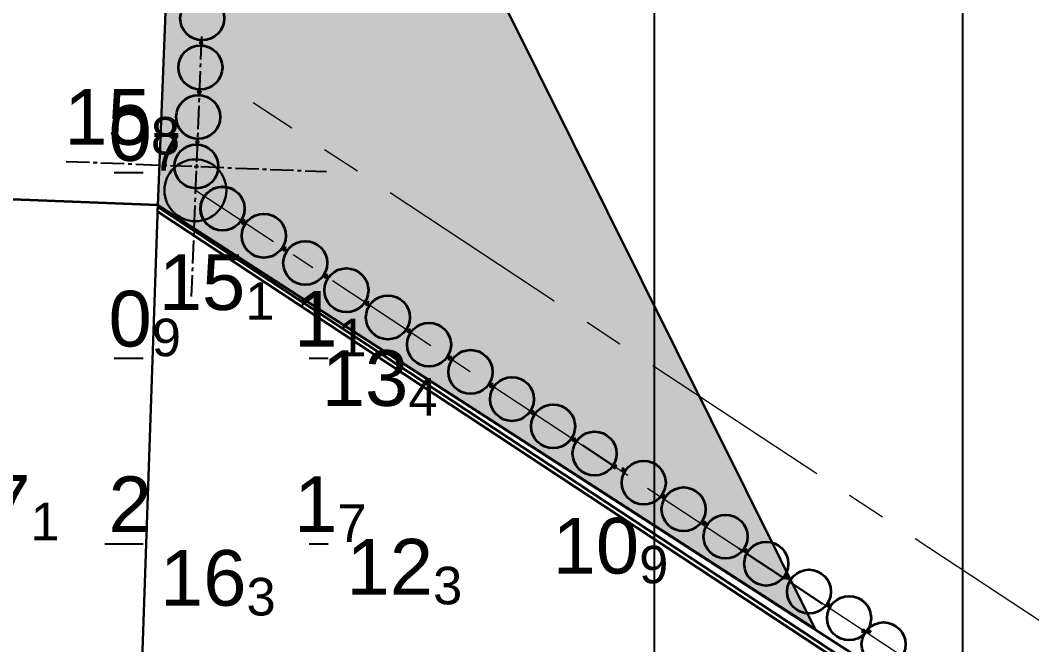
# Model space of a CAD drawing. Header units: millimetres. Extents: x 0 to 581027, y 0 to 6627194.
# Drawn here: x 580555.75 to 580588.44, y 6625699.46 to 6625719.65 of the extents above; entities that cross this region are included whole.
import ezdxf
from ezdxf.enums import TextEntityAlignment as Align

# ---------------------------------------------------------------- set-up
doc = ezdxf.new("R2010")
doc.units = ezdxf.units.MM
for name, pattern in [('CENTER2', [1.125, 0.75, -0.125, 0.125, -0.125]), ('CENTERX2', [20.32, 12.7, -2.54, 2.54, -2.54]), ('CONTINOUS', [0])]:
    doc.linetypes.add(name, pattern=pattern)
for name, color, linetype in [('1910_New Layer', 81, 'Continuous'), ('tiff', 7, 'Continuous'), ('tiff17.2', 7, 'Continuous'), ('ось лидерной траншеи', 7, 'Continuous'), ('Этап 4.2 верхняя бровка', 7, 'Continuous'), ('Этап 4.2 нижняя бровка', 7, 'Continuous'), ('Этап 4.2 рабочая прорезь', 7, 'Continuous'), ('Этап 5.2 верхняя бровка', 7, 'Continuous'), ('Этап 5.2 нижняя бровка', 7, 'Continuous')]:
    doc.layers.add(name, color=color, linetype=linetype)
doc.layers.add('Soundings_1000', color=7, linetype='Continuous', true_color=0x000000)
doc.layers.add('soundings_diff', color=7, linetype='Continuous', true_color=0x000000)
for name, color, linetype, lineweight in [('ГР_Верх_строение', 250, 'CONTINOUS', 30), ('ГР_Причал 4_фасон_проф_2415', 80, 'Continuous', 25), ('ГР_Причал 4_ШТС17д', 32, 'Continuous', 35), ('ГР_Причал 4_ШТС7_1а', 20, 'Continuous', 35), ('ГР_Причал 5 уч 1_ШТС14', 240, 'Continuous', 35), ('ГР_Причал 5 уч 1_ШТС15', 211, 'Continuous', 35), ('ГР_Причал 5 уч 1_ШТС16д', 101, 'Continuous', 35), ('ГР_Причал 5_оси', 253, 'CENTERX2', 25), ('ГР_Разбивочная ось', 2, 'CENTERX2', 13), ('ГР_Фасонный профиль 2415', 3, 'Continuous', 35), ('ГР_Фасонный профиль 2416', 60, 'Continuous', 35), ('ГР_ШТС1_1а', 4, 'Continuous', 35), ('ГР_ШТС2_1а', 21, 'Continuous', 35), ('ГР_ШТС3д_1а', 111, 'Continuous', 35)]:
    doc.layers.add(name, color=color, linetype=linetype, lineweight=lineweight)
doc.styles.get("Standard").update_dxf_attribs({"font": 'arial.ttf'})
picture_1 = doc.add_image_def('image2.tif', size_in_pixel=(3838, 2796))
picture_2 = doc.add_image_def('image3.tif', size_in_pixel=(3838, 2796))
picture_3 = doc.add_image_def('image4.tif', size_in_pixel=(2844, 2049))

# ---------------------------------------------------------------- blocks, each defined once
blk = doc.blocks.new('*U7')
at = {"layer": '1910_New Layer', "color": 0, "linetype": 'CENTER2', "transparency": 16777216}
for p, q in [((0, 0.142), (0, 4.21)), ((-4.21, 0), (-0.14, 0)), ((0.14, 0), (4.21, 0)), ((0, -4.21), (0, -0.142))]:
    blk.add_line(p, q, dxfattribs=at)
at = {"layer": '1910_New Layer', "color": 0, "linetype": 'Continuous', "transparency": 16777216}
for p, q in [((-0.07, 0), (0.07, 0)), ((0, -0.071), (0, 0.071))]:
    blk.add_line(p, q, dxfattribs=at)

msp = doc.modelspace()

# ---------------------------------------------------------------- hatches: boundary and pattern name
at = {"layer": 'ГР_Верх_строение', "true_color": 0xffffff}
h = msp.add_hatch(color=7, dxfattribs=at)
h.dxf.hatch_style = 1
h.paths.add_polyline_path([(580581.434, 6625699.96), (580560.2, 6625713.67), (580561.263, 6625740.537)])

# ---------------------------------------------------------------- linework, layer by layer
at = {"layer": '1910_New Layer'}
msp.add_circle((580561.41, 6625714.14), 0.000866, dxfattribs=at)
at = {"layer": 'Defpoints', "ltscale": 0.5, "extrusion": (1.87035e-05, 3.72943e-05, 1), "elevation": 2.572}
msp.add_lwpolyline([(580562.91, 6625713.06), (580562.91, 6625713.06), (580562.91, 6625713.06), (580562.91, 6625713.06), (580563, 6625713.18)], dxfattribs=at)
at = {"layer": 'Defpoints', "ltscale": 0.5, "elevation": 0}
for points in [[(580563, 6625713.19), (580563, 6625713.19), (580563, 6625713.19), (580563, 6625713.19), (580562.91, 6625713.06)], [(580564.33, 6625712.31), (580564.33, 6625712.31), (580564.33, 6625712.31), (580564.33, 6625712.31), (580564.25, 6625712.18)], [(580564.33, 6625712.31), (580564.33, 6625712.31), (580564.33, 6625712.31), (580564.33, 6625712.31), (580564.25, 6625712.18)], [(580565.67, 6625711.43), (580565.67, 6625711.43), (580565.67, 6625711.43), (580565.67, 6625711.43), (580565.58, 6625711.3)], [(580565.67, 6625711.42), (580565.67, 6625711.42), (580565.67, 6625711.42), (580565.67, 6625711.42), (580565.58, 6625711.3)], [(580567, 6625710.55), (580567, 6625710.55), (580567, 6625710.55), (580567, 6625710.55), (580566.92, 6625710.42)], [(580567, 6625710.55), (580567, 6625710.55), (580567, 6625710.55), (580567, 6625710.55), (580566.92, 6625710.42)], [(580568.34, 6625709.66), (580568.34, 6625709.66), (580568.34, 6625709.66), (580568.34, 6625709.66), (580568.26, 6625709.54)], [(580568.34, 6625709.66), (580568.34, 6625709.66), (580568.34, 6625709.66), (580568.34, 6625709.66), (580568.26, 6625709.54)], [(580569.67, 6625708.78), (580569.67, 6625708.78), (580569.67, 6625708.78), (580569.67, 6625708.78), (580569.59, 6625708.66)], [(580571.01, 6625707.9), (580571.01, 6625707.9), (580571.01, 6625707.9), (580571.01, 6625707.9), (580570.93, 6625707.78)], [(580572.34, 6625707.02), (580572.34, 6625707.02), (580572.34, 6625707.02), (580572.34, 6625707.02), (580572.26, 6625706.9)], [(580572.34, 6625707.02), (580572.34, 6625707.02), (580572.34, 6625707.02), (580572.34, 6625707.02), (580572.26, 6625706.9)], [(580573.68, 6625706.14), (580573.68, 6625706.14), (580573.68, 6625706.14), (580573.68, 6625706.14), (580573.6, 6625706.02)], [(580573.68, 6625706.14), (580573.68, 6625706.14), (580573.68, 6625706.14), (580573.68, 6625706.14), (580573.6, 6625706.02)], [(580575.01, 6625705.26), (580575.01, 6625705.26), (580575.01, 6625705.26), (580575.01, 6625705.26), (580574.93, 6625705.14)]]:
    msp.add_lwpolyline(points, dxfattribs=at)
at = {"layer": 'Defpoints', "ltscale": 0.5, "extrusion": (-4.67312e-06, 9.10275e-06, 1), "elevation": -0.118}
for points in [[(580569.59, 6625708.66), (580569.59, 6625708.66), (580569.59, 6625708.66), (580569.59, 6625708.66), (580569.67, 6625708.78)], [(580570.93, 6625707.78), (580570.93, 6625707.78), (580570.93, 6625707.78), (580570.93, 6625707.78), (580571.01, 6625707.9)]]:
    msp.add_lwpolyline(points, dxfattribs=at)
at = {"layer": 'Defpoints', "ltscale": 0.5, "extrusion": (1.66525e-07, 4.28526e-05, 1), "elevation": 1.234}
msp.add_lwpolyline([(580582.95, 6625699.86), (580582.95, 6625699.86), (580582.95, 6625699.86), (580582.95, 6625699.86), (580583.03, 6625699.98)], dxfattribs=at)
at = {"layer": 'soundings_diff', "color": 18, "true_color": 0x000000}
for p, q in [((580558.78, 6625714.722, -0.67), (580559.719, 6625714.722, -0.67)), ((580558.78, 6625708.722, -0.94), (580559.719, 6625708.722, -0.94)), ((580565.086, 6625708.722, -1.13), (580565.699, 6625708.722, -1.13)), ((580558.481, 6625702.722, -1.96), (580559.719, 6625702.722, -1.96)), ((580565.086, 6625702.722, -1.73), (580565.699, 6625702.722, -1.73))]:
    msp.add_line(p, q, dxfattribs=at)
at = {"layer": 'ГР_Верх_строение', "color": 7, "true_color": 0xffffff}
msp.add_lwpolyline([(580581.434, 6625699.96), (580560.2, 6625713.67), (580560.2, 6625713.67), (580561.263, 6625740.537), (580581.434, 6625699.96)], dxfattribs=at)
at = {"layer": 'ГР_Верх_строение', "color": 6, "ltscale": 10, "elevation": 0}
msp.add_lwpolyline([(580875.68, 6625540.31), (580823.2, 6625540.31), (580560.198, 6625713.617)], dxfattribs=at)
at = {"layer": 'ГР_Причал 4_фасон_проф_2415', "extrusion": (-4.67312e-06, 9.10275e-06, 1), "elevation": -0.118}
for points in [[(580569.61, 6625708.72, 0.414214), (580569.62, 6625708.71), (580569.62, 6625708.71, 0.376367), (580569.62, 6625708.71), (580569.62, 6625708.71, -0.57735), (580569.63, 6625708.72), (580569.69, 6625708.68, -0.339454), (580569.69, 6625708.67), (580569.69, 6625708.67, 0.339454), (580569.69, 6625708.66, 0.414214), (580569.7, 6625708.66, -0.135884), (580569.7, 6625708.68, -0.135884), (580569.72, 6625708.69, 0.414214), (580569.71, 6625708.69, 0.339454), (580569.7, 6625708.69), (580569.7, 6625708.69, -0.339454), (580569.69, 6625708.69), (580569.64, 6625708.73, -0.57735), (580569.64, 6625708.73), (580569.64, 6625708.74, 0.287204), (580569.64, 6625708.74), (580569.64, 6625708.74, 0.414214), (580569.63, 6625708.74)], [(580570.97, 6625707.83, -0.414214), (580570.96, 6625707.82), (580570.96, 6625707.83, -0.376367), (580570.96, 6625707.83), (580570.96, 6625707.83, 0.57735), (580570.96, 6625707.84), (580570.9, 6625707.88, 0.339454), (580570.9, 6625707.88), (580570.9, 6625707.87, -0.339454), (580570.88, 6625707.87, -0.414214), (580570.88, 6625707.88, 0.135884), (580570.9, 6625707.89, 0.135884), (580570.9, 6625707.91, -0.414214), (580570.91, 6625707.91, -0.339454), (580570.91, 6625707.9), (580570.91, 6625707.89, 0.339454), (580570.91, 6625707.89), (580570.97, 6625707.85, 0.57735), (580570.98, 6625707.85), (580570.98, 6625707.86, -0.287204), (580570.98, 6625707.86), (580570.98, 6625707.86, -0.414214), (580570.98, 6625707.84)]]:
    msp.add_lwpolyline(points, format="xyb", close=True, dxfattribs=at)
at = {"layer": 'ГР_Причал 4_ШТС17д', "extrusion": (1.87035e-05, 3.72943e-05, 1)}
msp.add_circle((580562.29, 6625713.56, 2.57), 0.71, dxfattribs=at)
at = {"layer": 'ГР_Причал 4_ШТС17д', "extrusion": (8.17537e-06, 1.28665e-06, 1)}
msp.add_circle((580562.29, 6625713.56, 0.7), 0.71, dxfattribs=at)
at = {"layer": 'ГР_Причал 4_ШТС7_1а', "extrusion": (-4.67312e-06, 9.10275e-06, 1)}
msp.add_circle((580570.3, 6625708.28, -0.12), 0.71, dxfattribs=at)
at = {"layer": 'ГР_Причал 5 уч 1_ШТС14', "extrusion": (0.000290593, -0.000121882, 1)}
for centre in [(580576.97, 6625703.89, 19.99), (580579.64, 6625702.13, 19.99), (580582.32, 6625700.37, 19.99)]:
    msp.add_circle(centre, 0.71, dxfattribs=at)
at = {"layer": 'ГР_Причал 5 уч 1_ШТС15', "extrusion": (-0.000288622, 0.000144729, 1)}
for centre in [(580575.64, 6625704.77, -19.18), (580580.98, 6625701.25, -19.18)]:
    msp.add_circle(centre, 0.71, dxfattribs=at)
at = {"layer": 'ГР_Причал 5 уч 1_ШТС16д', "extrusion": (-0.000300412, 0.000126795, 1)}
msp.add_circle((580578.31, 6625703.01, -20.64), 0.71, dxfattribs=at)
at = {"layer": 'ГР_Причал 5_оси', "linetype": 'CENTERX2', "ltscale": 0.1, "extrusion": (-2.41417e-05, 1.59208e-05, 1)}
for p, q in [((580574.99, 6625705.2), (580573.63, 6625706.09)), ((580580.33, 6625701.68), (580578.97, 6625702.57))]:
    msp.add_line(p, q, dxfattribs=at)
at = {"layer": 'ГР_Причал 5_оси', "linetype": 'CENTERX2', "ltscale": 0.1, "extrusion": (8.48243e-05, -5.58869e-05, 1)}
msp.add_line((580581.68, 6625700.78), (580580.29, 6625701.7), dxfattribs=at)
at = {"layer": 'ГР_Разбивочная ось', "ltscale": 0.5, "elevation": 0}
msp.add_lwpolyline([(580810.55, 6625554.04), (580563.28, 6625716.98)], dxfattribs=at)
at = {"layer": 'ГР_Разбивочная ось', "ltscale": 0.3, "elevation": 0}
msp.add_lwpolyline([(580880.21, 6625541.41), (580823.53, 6625541.41), (580561.41, 6625714.14)], dxfattribs=at)
at = {"layer": 'ГР_Фасонный профиль 2415'}
for points in [[(580561.59, 6625718.9, -0.414214), (580561.58, 6625718.91), (580561.58, 6625718.91, -0.376367), (580561.58, 6625718.92), (580561.59, 6625718.91, 0.57735), (580561.59, 6625718.92), (580561.59, 6625718.99, 0.339454), (580561.59, 6625718.99), (580561.59, 6625718.99, -0.339454), (580561.58, 6625719, -0.414214), (580561.59, 6625719.01, 0.135884), (580561.6, 6625719, 0.135884), (580561.62, 6625719, -0.414214), (580561.62, 6625719, -0.339454), (580561.61, 6625718.99), (580561.61, 6625718.99, 0.339454), (580561.61, 6625718.99), (580561.6, 6625718.92, 0.57735), (580561.61, 6625718.91), (580561.61, 6625718.91, -0.287204), (580561.62, 6625718.91), (580561.62, 6625718.91, -0.414214), (580561.61, 6625718.9)], [(580561.52, 6625717.33, 0.414214), (580561.52, 6625717.32), (580561.52, 6625717.32, 0.376367), (580561.52, 6625717.32), (580561.52, 6625717.32, -0.57735), (580561.53, 6625717.31), (580561.53, 6625717.25, -0.339454), (580561.52, 6625717.24), (580561.52, 6625717.24, 0.339454), (580561.51, 6625717.23, 0.414214), (580561.51, 6625717.23, -0.135884), (580561.53, 6625717.23, -0.135884), (580561.55, 6625717.23, 0.414214), (580561.55, 6625717.23, 0.339454), (580561.54, 6625717.24), (580561.54, 6625717.24, -0.339454), (580561.54, 6625717.25), (580561.54, 6625717.31, -0.57735), (580561.55, 6625717.32), (580561.55, 6625717.32, 0.287204), (580561.55, 6625717.32), (580561.55, 6625717.32, 0.414214), (580561.55, 6625717.33)], [(580561.46, 6625715.71, -0.414214), (580561.45, 6625715.71), (580561.45, 6625715.72, -0.376367), (580561.46, 6625715.72), (580561.46, 6625715.72, 0.57735), (580561.47, 6625715.72), (580561.47, 6625715.79, 0.339454), (580561.46, 6625715.79), (580561.46, 6625715.8, -0.339454), (580561.45, 6625715.81, -0.414214), (580561.46, 6625715.81, 0.135884), (580561.47, 6625715.8, 0.135884), (580561.49, 6625715.81, -0.414214), (580561.49, 6625715.8, -0.339454), (580561.49, 6625715.79), (580561.48, 6625715.79, 0.339454), (580561.48, 6625715.79), (580561.48, 6625715.72, 0.57735), (580561.48, 6625715.72), (580561.49, 6625715.72, -0.287204), (580561.49, 6625715.72), (580561.49, 6625715.71, -0.414214), (580561.48, 6625715.7)]]:
    msp.add_lwpolyline(points, format="xyb", close=True, dxfattribs=at)
at = {"layer": 'ГР_Фасонный профиль 2415', "extrusion": (1.87035e-05, 3.72943e-05, 1), "elevation": 2.572}
msp.add_lwpolyline([(580562.96, 6625713.11, -0.414214), (580562.95, 6625713.1), (580562.94, 6625713.11, -0.376367), (580562.95, 6625713.11), (580562.95, 6625713.11, 0.57735), (580562.95, 6625713.12), (580562.89, 6625713.16, 0.339454), (580562.89, 6625713.16), (580562.88, 6625713.15, -0.339454), (580562.87, 6625713.15, -0.414214), (580562.87, 6625713.16, 0.135884), (580562.88, 6625713.17, 0.135884), (580562.89, 6625713.19, -0.414214), (580562.89, 6625713.19, -0.339454), (580562.9, 6625713.18), (580562.9, 6625713.17, 0.339454), (580562.9, 6625713.17), (580562.96, 6625713.13, 0.57735), (580562.96, 6625713.13), (580562.96, 6625713.14, -0.287204), (580562.97, 6625713.14), (580562.97, 6625713.14, -0.414214), (580562.97, 6625713.12)], format="xyb", close=True, dxfattribs=at)
at = {"layer": 'ГР_Фасонный профиль 2415', "elevation": 0}
for points in [[(580564.28, 6625712.26, -0.414214), (580564.3, 6625712.26), (580564.3, 6625712.26, -0.376367), (580564.3, 6625712.26), (580564.3, 6625712.25, 0.57735), (580564.3, 6625712.25), (580564.35, 6625712.21, 0.339454), (580564.36, 6625712.21), (580564.36, 6625712.21, -0.339454), (580564.37, 6625712.21, -0.414214), (580564.37, 6625712.21, 0.135884), (580564.36, 6625712.2, 0.135884), (580564.36, 6625712.18, -0.414214), (580564.35, 6625712.18, -0.339454), (580564.35, 6625712.19), (580564.35, 6625712.19, 0.339454), (580564.35, 6625712.2), (580564.29, 6625712.24, 0.57735), (580564.28, 6625712.23), (580564.28, 6625712.23, -0.287204), (580564.28, 6625712.23), (580564.27, 6625712.23, -0.414214), (580564.27, 6625712.24)], [(580565.64, 6625711.36, 0.414214), (580565.64, 6625711.38), (580565.64, 6625711.38, 0.376367), (580565.63, 6625711.38), (580565.63, 6625711.37, -0.57735), (580565.63, 6625711.37), (580565.57, 6625711.41, -0.339454), (580565.57, 6625711.41), (580565.57, 6625711.42, 0.339454), (580565.56, 6625711.43, 0.414214), (580565.56, 6625711.43, -0.135884), (580565.55, 6625711.41, -0.135884), (580565.54, 6625711.4, 0.414214), (580565.54, 6625711.39, 0.339454), (580565.55, 6625711.39), (580565.56, 6625711.4, -0.339454), (580565.56, 6625711.4), (580565.62, 6625711.36, -0.57735), (580565.62, 6625711.35), (580565.62, 6625711.35, 0.287204), (580565.62, 6625711.35), (580565.62, 6625711.34, 0.414214), (580565.63, 6625711.35)], [(580566.96, 6625710.5, -0.414214), (580566.97, 6625710.5), (580566.97, 6625710.5, -0.376367), (580566.97, 6625710.5), (580566.97, 6625710.49, 0.57735), (580566.97, 6625710.49), (580567.02, 6625710.45, 0.339454), (580567.03, 6625710.45), (580567.03, 6625710.45, -0.339454), (580567.04, 6625710.45, -0.414214), (580567.05, 6625710.45, 0.135884), (580567.03, 6625710.44, 0.135884), (580567.03, 6625710.42, -0.414214), (580567.02, 6625710.42, -0.339454), (580567.02, 6625710.43), (580567.02, 6625710.43, 0.339454), (580567.02, 6625710.44), (580566.96, 6625710.48, 0.57735), (580566.95, 6625710.47), (580566.95, 6625710.47, -0.287204), (580566.95, 6625710.47), (580566.95, 6625710.47, -0.414214), (580566.94, 6625710.48)], [(580568.31, 6625709.6, 0.414214), (580568.31, 6625709.62), (580568.31, 6625709.62, 0.376367), (580568.31, 6625709.62), (580568.3, 6625709.61, -0.57735), (580568.3, 6625709.61), (580568.24, 6625709.65, -0.339454), (580568.24, 6625709.65), (580568.24, 6625709.66, 0.339454), (580568.24, 6625709.67, 0.414214), (580568.23, 6625709.67, -0.135884), (580568.22, 6625709.65, -0.135884), (580568.21, 6625709.64, 0.414214), (580568.21, 6625709.63, 0.339454), (580568.23, 6625709.63), (580568.23, 6625709.64, -0.339454), (580568.23, 6625709.64), (580568.29, 6625709.6, -0.57735), (580568.29, 6625709.59), (580568.29, 6625709.59, 0.287204), (580568.29, 6625709.59), (580568.29, 6625709.58, 0.414214), (580568.3, 6625709.59)], [(580572.3, 6625706.98, -0.414214), (580572.31, 6625706.98), (580572.31, 6625706.98, -0.376367), (580572.31, 6625706.98), (580572.31, 6625706.97, 0.57735), (580572.31, 6625706.97), (580572.37, 6625706.93, 0.339454), (580572.37, 6625706.93), (580572.37, 6625706.93, -0.339454), (580572.39, 6625706.93, -0.414214), (580572.39, 6625706.93, 0.135884), (580572.37, 6625706.92, 0.135884), (580572.37, 6625706.9, -0.414214), (580572.36, 6625706.9, -0.339454), (580572.36, 6625706.91), (580572.36, 6625706.91, 0.339454), (580572.36, 6625706.92), (580572.3, 6625706.96, 0.57735), (580572.3, 6625706.95), (580572.29, 6625706.95, -0.287204), (580572.29, 6625706.95), (580572.29, 6625706.95, -0.414214), (580572.29, 6625706.96)], [(580573.66, 6625706.08, 0.414214), (580573.65, 6625706.1), (580573.65, 6625706.1, 0.376367), (580573.65, 6625706.1), (580573.65, 6625706.09, -0.57735), (580573.64, 6625706.09), (580573.58, 6625706.13, -0.339454), (580573.58, 6625706.13), (580573.58, 6625706.14, 0.339454), (580573.58, 6625706.15, 0.414214), (580573.57, 6625706.15, -0.135884), (580573.57, 6625706.13, -0.135884), (580573.55, 6625706.12, 0.414214), (580573.56, 6625706.11, 0.339454), (580573.57, 6625706.11), (580573.57, 6625706.12, -0.339454), (580573.58, 6625706.12), (580573.63, 6625706.08, -0.57735), (580573.63, 6625706.07), (580573.63, 6625706.07, 0.287204), (580573.63, 6625706.07), (580573.63, 6625706.06, 0.414214), (580573.64, 6625706.07)]]:
    msp.add_lwpolyline(points, format="xyb", close=True, dxfattribs=at)
at = {"layer": 'ГР_Фасонный профиль 2415', "extrusion": (-0.000288622, 0.000144729, 1)}
for points, elevation in [([(580574.95, 6625705.2, 0.414214), (580574.96, 6625705.19), (580574.96, 6625705.19, 0.376367), (580574.96, 6625705.19), (580574.96, 6625705.2, -0.57735), (580574.97, 6625705.2), (580575.03, 6625705.16, -0.339454), (580575.03, 6625705.16), (580575.03, 6625705.15, 0.339454), (580575.03, 6625705.14, 0.414214), (580575.04, 6625705.14, -0.135884), (580575.04, 6625705.16, -0.135884), (580575.05, 6625705.17, 0.414214), (580575.05, 6625705.18, 0.339454), (580575.04, 6625705.17), (580575.04, 6625705.17, -0.339454), (580575.03, 6625705.17), (580574.98, 6625705.21, -0.57735), (580574.98, 6625705.22), (580574.98, 6625705.22, 0.287204), (580574.98, 6625705.22), (580574.98, 6625705.23, 0.414214), (580574.96, 6625705.22)], -19.179), ([(580576.31, 6625704.31, -0.414214), (580576.3, 6625704.31), (580576.3, 6625704.31, -0.376367), (580576.3, 6625704.31), (580576.3, 6625704.32, 0.57735), (580576.3, 6625704.32), (580576.24, 6625704.36, 0.339454), (580576.24, 6625704.36), (580576.24, 6625704.36, -0.339454), (580576.22, 6625704.36, -0.414214), (580576.22, 6625704.36, 0.135884), (580576.23, 6625704.37, 0.135884), (580576.24, 6625704.39, -0.414214), (580576.25, 6625704.39, -0.339454), (580576.25, 6625704.38), (580576.25, 6625704.38, 0.339454), (580576.25, 6625704.37), (580576.31, 6625704.33, 0.57735), (580576.31, 6625704.34), (580576.31, 6625704.34, -0.287204), (580576.32, 6625704.34), (580576.32, 6625704.34, -0.414214), (580576.32, 6625704.33)], -19.179), ([(580580.29, 6625701.68, 0.414214), (580580.3, 6625701.67), (580580.3, 6625701.67, 0.376367), (580580.3, 6625701.67), (580580.3, 6625701.68, -0.57735), (580580.31, 6625701.68), (580580.37, 6625701.64, -0.339454), (580580.37, 6625701.64), (580580.37, 6625701.63, 0.339454), (580580.37, 6625701.62, 0.414214), (580580.38, 6625701.62, -0.135884), (580580.38, 6625701.64, -0.135884), (580580.4, 6625701.65, 0.414214), (580580.4, 6625701.66, 0.339454), (580580.38, 6625701.65), (580580.38, 6625701.65, -0.339454), (580580.37, 6625701.65), (580580.32, 6625701.69, -0.57735), (580580.32, 6625701.7), (580580.32, 6625701.7, 0.287204), (580580.32, 6625701.7), (580580.32, 6625701.71, 0.414214), (580580.31, 6625701.7)], -19.181), ([(580581.65, 6625700.79, -0.414214), (580581.64, 6625700.79), (580581.64, 6625700.79, -0.376367), (580581.64, 6625700.79), (580581.64, 6625700.8, 0.57735), (580581.64, 6625700.8), (580581.59, 6625700.84, 0.339454), (580581.58, 6625700.84), (580581.58, 6625700.84, -0.339454), (580581.56, 6625700.84, -0.414214), (580581.56, 6625700.84, 0.135884), (580581.58, 6625700.85, 0.135884), (580581.58, 6625700.87, -0.414214), (580581.59, 6625700.87, -0.339454), (580581.59, 6625700.86), (580581.59, 6625700.86, 0.339454), (580581.59, 6625700.85), (580581.65, 6625700.81, 0.57735), (580581.66, 6625700.82), (580581.66, 6625700.82, -0.287204), (580581.66, 6625700.82), (580581.66, 6625700.82, -0.414214), (580581.67, 6625700.81)], -19.181)]:
    msp.add_lwpolyline(points, format="xyb", close=True, dxfattribs=dict(at, elevation=elevation))
at = {"layer": 'ГР_Фасонный профиль 2415', "extrusion": (-0.000300412, 0.000126795, 1), "elevation": -20.642}
for points in [[(580577.62, 6625703.44, 0.414214), (580577.63, 6625703.43), (580577.63, 6625703.43, 0.376367), (580577.63, 6625703.43), (580577.63, 6625703.44, -0.57735), (580577.64, 6625703.44), (580577.7, 6625703.4, -0.339454), (580577.7, 6625703.4), (580577.7, 6625703.39, 0.339454), (580577.7, 6625703.38, 0.414214), (580577.71, 6625703.38, -0.135884), (580577.71, 6625703.4, -0.135884), (580577.73, 6625703.41, 0.414214), (580577.72, 6625703.42, 0.339454), (580577.71, 6625703.41), (580577.71, 6625703.41, -0.339454), (580577.7, 6625703.41), (580577.65, 6625703.45, -0.57735), (580577.65, 6625703.46), (580577.65, 6625703.46, 0.287204), (580577.65, 6625703.46), (580577.65, 6625703.47, 0.414214), (580577.64, 6625703.46)], [(580578.98, 6625702.55, -0.414214), (580578.97, 6625702.55), (580578.97, 6625702.55, -0.376367), (580578.97, 6625702.55), (580578.97, 6625702.56, 0.57735), (580578.97, 6625702.56), (580578.91, 6625702.6, 0.339454), (580578.91, 6625702.6), (580578.91, 6625702.6, -0.339454), (580578.89, 6625702.6, -0.414214), (580578.89, 6625702.6, 0.135884), (580578.9, 6625702.61, 0.135884), (580578.91, 6625702.63, -0.414214), (580578.92, 6625702.63, -0.339454), (580578.92, 6625702.62), (580578.92, 6625702.62, 0.339454), (580578.92, 6625702.61), (580578.98, 6625702.57, 0.57735), (580578.98, 6625702.58), (580578.99, 6625702.58, -0.287204), (580578.99, 6625702.58), (580578.99, 6625702.58, -0.414214), (580578.99, 6625702.57)]]:
    msp.add_lwpolyline(points, format="xyb", close=True, dxfattribs=at)
at = {"layer": 'ГР_Фасонный профиль 2415', "extrusion": (1.66525e-07, 4.28526e-05, 1), "elevation": 1.234}
msp.add_lwpolyline([(580582.97, 6625699.92, 0.414214), (580582.97, 6625699.91), (580582.98, 6625699.91, 0.376367), (580582.98, 6625699.91), (580582.98, 6625699.91, -0.57735), (580582.98, 6625699.92), (580583.04, 6625699.88, -0.339454), (580583.04, 6625699.87), (580583.04, 6625699.87, 0.339454), (580583.05, 6625699.86, 0.414214), (580583.05, 6625699.86, -0.135884), (580583.06, 6625699.88, -0.135884), (580583.07, 6625699.89, 0.414214), (580583.07, 6625699.89, 0.339454), (580583.06, 6625699.89), (580583.06, 6625699.89, -0.339454), (580583.05, 6625699.89), (580582.99, 6625699.93, -0.57735), (580582.99, 6625699.93), (580583, 6625699.94, 0.287204), (580583, 6625699.94), (580582.99, 6625699.94, 0.414214), (580582.98, 6625699.94)], format="xyb", close=True, dxfattribs=at)
at = {"layer": 'ГР_Фасонный профиль 2416'}
for points in [[(580561.6, 6625718.9), (580561.59, 6625718.9, -0.414214), (580561.58, 6625718.91), (580561.58, 6625718.91, -0.482551), (580561.58, 6625718.92), (580561.59, 6625718.91, 0.414214), (580561.59, 6625718.92), (580561.59, 6625718.92, 0.414214), (580561.58, 6625718.93), (580561.58, 6625718.93, 0.414214), (580561.56, 6625718.91), (580561.56, 6625718.91, 0.296184), (580561.58, 6625718.89, -0.414214), (580561.59, 6625718.87), (580561.59, 6625718.84, -0.339454), (580561.59, 6625718.84), (580561.58, 6625718.84, 0.339454), (580561.57, 6625718.83, 0.414214), (580561.58, 6625718.83, -0.135884), (580561.59, 6625718.83, -0.135884), (580561.61, 6625718.82, 0.414214), (580561.61, 6625718.83, 0.339454), (580561.61, 6625718.84), (580561.6, 6625718.84, -0.339454), (580561.6, 6625718.84), (580561.6, 6625718.87, -0.414214), (580561.62, 6625718.88, 0.296184), (580561.63, 6625718.9), (580561.63, 6625718.91, 0.414214), (580561.62, 6625718.93), (580561.62, 6625718.93, 0.414214), (580561.61, 6625718.92), (580561.61, 6625718.92, 0.414214), (580561.61, 6625718.91), (580561.61, 6625718.91, -0.482551), (580561.62, 6625718.91), (580561.62, 6625718.91, -0.414214), (580561.61, 6625718.9)], [(580561.54, 6625717.34), (580561.52, 6625717.34, 0.414214), (580561.51, 6625717.33), (580561.51, 6625717.32, 0.482551), (580561.52, 6625717.32), (580561.52, 6625717.32, -0.414214), (580561.52, 6625717.31), (580561.52, 6625717.31, -0.414214), (580561.52, 6625717.3), (580561.52, 6625717.3, -0.414214), (580561.5, 6625717.32), (580561.5, 6625717.33, -0.296184), (580561.51, 6625717.35, 0.414214), (580561.53, 6625717.36), (580561.53, 6625717.39, 0.339454), (580561.53, 6625717.39), (580561.52, 6625717.39, -0.339454), (580561.52, 6625717.4, -0.414214), (580561.52, 6625717.41, 0.135884), (580561.54, 6625717.4, 0.135884), (580561.55, 6625717.41, -0.414214), (580561.56, 6625717.4, -0.339454), (580561.55, 6625717.39), (580561.55, 6625717.39, 0.339454), (580561.54, 6625717.39), (580561.54, 6625717.36, 0.414214), (580561.56, 6625717.35, -0.296184), (580561.57, 6625717.32), (580561.57, 6625717.32, -0.414214), (580561.55, 6625717.3), (580561.55, 6625717.3, -0.414214), (580561.54, 6625717.31), (580561.54, 6625717.31, -0.414214), (580561.55, 6625717.32), (580561.55, 6625717.32, 0.482551), (580561.56, 6625717.32), (580561.56, 6625717.32, 0.414214), (580561.55, 6625717.33)]]:
    msp.add_lwpolyline(points, format="xyb", close=True, dxfattribs=at)
at = {"layer": 'ГР_Фасонный профиль 2416', "elevation": 0}
for points in [[(580561.47, 6625715.7), (580561.46, 6625715.7, -0.414214), (580561.45, 6625715.71), (580561.45, 6625715.72, -0.482551), (580561.45, 6625715.72), (580561.46, 6625715.72, 0.414214), (580561.46, 6625715.72), (580561.46, 6625715.73, 0.414214), (580561.45, 6625715.73), (580561.45, 6625715.73, 0.414214), (580561.44, 6625715.72), (580561.44, 6625715.71, 0.296184), (580561.45, 6625715.69, -0.414214), (580561.46, 6625715.67), (580561.46, 6625715.65, -0.339454), (580561.46, 6625715.64), (580561.46, 6625715.64, 0.339454), (580561.45, 6625715.63, 0.414214), (580561.45, 6625715.63, -0.135884), (580561.47, 6625715.63, -0.135884), (580561.48, 6625715.63, 0.414214), (580561.49, 6625715.63, 0.339454), (580561.48, 6625715.64), (580561.48, 6625715.64, -0.339454), (580561.47, 6625715.65), (580561.48, 6625715.67, -0.414214), (580561.49, 6625715.69, 0.296184), (580561.5, 6625715.71), (580561.51, 6625715.72, 0.414214), (580561.49, 6625715.73), (580561.49, 6625715.73, 0.414214), (580561.48, 6625715.72), (580561.48, 6625715.72, 0.414214), (580561.48, 6625715.72), (580561.49, 6625715.72, -0.482551), (580561.49, 6625715.71), (580561.49, 6625715.71, -0.414214), (580561.48, 6625715.7)], [(580562.97, 6625713.11), (580562.98, 6625713.12, 0.414214), (580562.97, 6625713.14), (580562.97, 6625713.14, 0.482551), (580562.96, 6625713.14), (580562.96, 6625713.13, -0.414214), (580562.96, 6625713.13), (580562.96, 6625713.13, -0.414214), (580562.95, 6625713.15), (580562.95, 6625713.15, -0.414214), (580562.98, 6625713.15), (580562.98, 6625713.15, -0.296184), (580562.99, 6625713.12, 0.414214), (580563, 6625713.1), (580563.02, 6625713.09, 0.339454), (580563.02, 6625713.09), (580563.03, 6625713.09, -0.339454), (580563.04, 6625713.09, -0.414214), (580563.04, 6625713.09, 0.135884), (580563.03, 6625713.08, 0.135884), (580563.02, 6625713.06, -0.414214), (580563.02, 6625713.06, -0.339454), (580563.01, 6625713.07), (580563.01, 6625713.07, 0.339454), (580563.01, 6625713.08), (580562.99, 6625713.09, 0.414214), (580562.97, 6625713.09, -0.296184), (580562.94, 6625713.09), (580562.94, 6625713.09, -0.414214), (580562.93, 6625713.12), (580562.93, 6625713.12, -0.414214), (580562.94, 6625713.12), (580562.95, 6625713.12, -0.414214), (580562.95, 6625713.11), (580562.94, 6625713.11, 0.482551), (580562.95, 6625713.1), (580562.95, 6625713.1, 0.414214), (580562.96, 6625713.1)], [(580564.27, 6625712.25), (580564.28, 6625712.26, -0.414214), (580564.29, 6625712.27), (580564.3, 6625712.26, -0.482551), (580564.3, 6625712.26), (580564.3, 6625712.25, 0.414214), (580564.3, 6625712.25), (580564.3, 6625712.25, 0.414214), (580564.31, 6625712.25), (580564.31, 6625712.25, 0.414214), (580564.31, 6625712.27), (580564.3, 6625712.28, 0.296184), (580564.28, 6625712.28, -0.414214), (580564.26, 6625712.27), (580564.23, 6625712.29, -0.339454), (580564.23, 6625712.29), (580564.23, 6625712.3, 0.339454), (580564.23, 6625712.31, 0.414214), (580564.22, 6625712.31, -0.135884), (580564.22, 6625712.29, -0.135884), (580564.21, 6625712.28, 0.414214), (580564.21, 6625712.27, 0.339454), (580564.22, 6625712.27), (580564.22, 6625712.28, -0.339454), (580564.23, 6625712.28), (580564.25, 6625712.26, -0.414214), (580564.25, 6625712.24, 0.296184), (580564.26, 6625712.22), (580564.27, 6625712.22, 0.414214), (580564.29, 6625712.22), (580564.29, 6625712.22, 0.414214), (580564.29, 6625712.23), (580564.29, 6625712.23, 0.414214), (580564.28, 6625712.23), (580564.28, 6625712.23, -0.482551), (580564.28, 6625712.23), (580564.27, 6625712.23, -0.414214), (580564.27, 6625712.24)], [(580565.64, 6625711.35), (580565.65, 6625711.36, 0.414214), (580565.64, 6625711.38), (580565.64, 6625711.38, 0.482551), (580565.63, 6625711.38), (580565.63, 6625711.37, -0.414214), (580565.63, 6625711.37), (580565.63, 6625711.37, -0.414214), (580565.62, 6625711.39), (580565.62, 6625711.39, -0.414214), (580565.65, 6625711.39), (580565.65, 6625711.39, -0.296184), (580565.66, 6625711.36, 0.414214), (580565.67, 6625711.34), (580565.69, 6625711.33, 0.339454), (580565.69, 6625711.33), (580565.7, 6625711.33, -0.339454), (580565.71, 6625711.33, -0.414214), (580565.71, 6625711.33, 0.135884), (580565.7, 6625711.32, 0.135884), (580565.69, 6625711.3, -0.414214), (580565.69, 6625711.3, -0.339454), (580565.68, 6625711.31), (580565.68, 6625711.31, 0.339454), (580565.68, 6625711.32), (580565.66, 6625711.33, 0.414214), (580565.64, 6625711.33, -0.296184), (580565.61, 6625711.33), (580565.61, 6625711.33, -0.414214), (580565.6, 6625711.36), (580565.6, 6625711.36, -0.414214), (580565.62, 6625711.36), (580565.62, 6625711.36, -0.414214), (580565.62, 6625711.35), (580565.62, 6625711.35, 0.482551), (580565.62, 6625711.34), (580565.62, 6625711.34, 0.414214), (580565.63, 6625711.34)], [(580566.95, 6625710.49), (580566.95, 6625710.5, -0.414214), (580566.97, 6625710.51), (580566.97, 6625710.5, -0.482551), (580566.97, 6625710.5), (580566.97, 6625710.49, 0.414214), (580566.97, 6625710.49), (580566.97, 6625710.49, 0.414214), (580566.98, 6625710.49), (580566.98, 6625710.49, 0.414214), (580566.98, 6625710.51), (580566.97, 6625710.52, 0.296184), (580566.95, 6625710.52, -0.414214), (580566.93, 6625710.51), (580566.91, 6625710.53, -0.339454), (580566.9, 6625710.53), (580566.9, 6625710.54, 0.339454), (580566.9, 6625710.55, 0.414214), (580566.89, 6625710.55, -0.135884), (580566.89, 6625710.53, -0.135884), (580566.88, 6625710.52, 0.414214), (580566.88, 6625710.51, 0.339454), (580566.89, 6625710.51), (580566.89, 6625710.52, -0.339454), (580566.9, 6625710.52), (580566.92, 6625710.5, -0.414214), (580566.92, 6625710.48, 0.296184), (580566.93, 6625710.46), (580566.94, 6625710.46, 0.414214), (580566.96, 6625710.46), (580566.96, 6625710.46, 0.414214), (580566.96, 6625710.47), (580566.96, 6625710.47, 0.414214), (580566.95, 6625710.47), (580566.95, 6625710.47, -0.482551), (580566.95, 6625710.47), (580566.94, 6625710.47, -0.414214), (580566.94, 6625710.48)], [(580568.31, 6625709.59), (580568.32, 6625709.6, 0.414214), (580568.32, 6625709.62), (580568.31, 6625709.62, 0.482551), (580568.31, 6625709.62), (580568.3, 6625709.61, -0.414214), (580568.3, 6625709.61), (580568.3, 6625709.61, -0.414214), (580568.29, 6625709.63), (580568.29, 6625709.63, -0.414214), (580568.32, 6625709.63), (580568.32, 6625709.63, -0.296184), (580568.33, 6625709.6, 0.414214), (580568.34, 6625709.58), (580568.36, 6625709.57, 0.339454), (580568.36, 6625709.57), (580568.37, 6625709.57, -0.339454), (580568.38, 6625709.57, -0.414214), (580568.38, 6625709.57, 0.135884), (580568.37, 6625709.56, 0.135884), (580568.36, 6625709.54, -0.414214), (580568.36, 6625709.54, -0.339454), (580568.35, 6625709.55), (580568.35, 6625709.55, 0.339454), (580568.35, 6625709.56), (580568.33, 6625709.57, 0.414214), (580568.31, 6625709.57, -0.296184), (580568.29, 6625709.57), (580568.28, 6625709.57, -0.414214), (580568.28, 6625709.6), (580568.28, 6625709.6, -0.414214), (580568.29, 6625709.6), (580568.29, 6625709.6, -0.414214), (580568.29, 6625709.59), (580568.29, 6625709.59, 0.482551), (580568.29, 6625709.58), (580568.29, 6625709.58, 0.414214), (580568.31, 6625709.58)], [(580569.62, 6625708.73), (580569.62, 6625708.74, -0.414214), (580569.64, 6625708.75), (580569.64, 6625708.74, -0.482551), (580569.64, 6625708.74), (580569.64, 6625708.73, 0.414214), (580569.64, 6625708.73), (580569.64, 6625708.73, 0.414214), (580569.65, 6625708.73), (580569.65, 6625708.73, 0.414214), (580569.65, 6625708.75), (580569.64, 6625708.76, 0.296184), (580569.62, 6625708.76, -0.414214), (580569.6, 6625708.75), (580569.58, 6625708.77, -0.339454), (580569.57, 6625708.77), (580569.58, 6625708.78, 0.339454), (580569.57, 6625708.79, 0.414214), (580569.57, 6625708.79, -0.135884), (580569.56, 6625708.77, -0.135884), (580569.55, 6625708.76, 0.414214), (580569.55, 6625708.75, 0.339454), (580569.56, 6625708.75), (580569.56, 6625708.76, -0.339454), (580569.57, 6625708.76), (580569.59, 6625708.74, -0.414214), (580569.6, 6625708.72, 0.296184), (580569.61, 6625708.7), (580569.61, 6625708.7, 0.414214), (580569.63, 6625708.7), (580569.63, 6625708.7, 0.414214), (580569.63, 6625708.71), (580569.63, 6625708.71, 0.414214), (580569.62, 6625708.71), (580569.62, 6625708.71, -0.482551), (580569.62, 6625708.71), (580569.61, 6625708.71, -0.414214), (580569.61, 6625708.72)], [(580570.98, 6625707.83), (580570.99, 6625707.84, 0.414214), (580570.99, 6625707.86), (580570.98, 6625707.86, 0.482551), (580570.98, 6625707.86), (580570.97, 6625707.85, -0.414214), (580570.97, 6625707.85), (580570.97, 6625707.85, -0.414214), (580570.97, 6625707.87), (580570.97, 6625707.87, -0.414214), (580570.99, 6625707.87), (580570.99, 6625707.87, -0.296184), (580571, 6625707.84, 0.414214), (580571.01, 6625707.82), (580571.03, 6625707.81, 0.339454), (580571.04, 6625707.81), (580571.04, 6625707.81, -0.339454), (580571.05, 6625707.81, -0.414214), (580571.05, 6625707.81, 0.135884), (580571.04, 6625707.8, 0.135884), (580571.03, 6625707.78, -0.414214), (580571.03, 6625707.78, -0.339454), (580571.02, 6625707.79), (580571.03, 6625707.79, 0.339454), (580571.02, 6625707.8), (580571, 6625707.81, 0.414214), (580570.98, 6625707.81, -0.296184), (580570.96, 6625707.81), (580570.95, 6625707.81, -0.414214), (580570.95, 6625707.84), (580570.95, 6625707.84, -0.414214), (580570.96, 6625707.84), (580570.96, 6625707.84, -0.414214), (580570.96, 6625707.83), (580570.96, 6625707.83, 0.482551), (580570.96, 6625707.82), (580570.96, 6625707.82, 0.414214), (580570.98, 6625707.82)], [(580572.29, 6625706.97), (580572.29, 6625706.98, -0.414214), (580572.31, 6625706.99), (580572.31, 6625706.98, -0.482551), (580572.31, 6625706.98), (580572.31, 6625706.97, 0.414214), (580572.31, 6625706.97), (580572.31, 6625706.97, 0.414214), (580572.32, 6625706.97), (580572.32, 6625706.97, 0.414214), (580572.32, 6625706.99), (580572.31, 6625707, 0.296184), (580572.29, 6625707, -0.414214), (580572.27, 6625706.99), (580572.25, 6625707.01, -0.339454), (580572.24, 6625707.01), (580572.25, 6625707.02, 0.339454), (580572.24, 6625707.03, 0.414214), (580572.24, 6625707.03, -0.135884), (580572.23, 6625707.01, -0.135884), (580572.22, 6625707, 0.414214), (580572.22, 6625706.99, 0.339454), (580572.23, 6625706.99), (580572.23, 6625707, -0.339454), (580572.24, 6625707), (580572.26, 6625706.98, -0.414214), (580572.27, 6625706.96, 0.296184), (580572.28, 6625706.94), (580572.28, 6625706.94, 0.414214), (580572.3, 6625706.94), (580572.3, 6625706.94, 0.414214), (580572.3, 6625706.95), (580572.3, 6625706.95, 0.414214), (580572.3, 6625706.95), (580572.29, 6625706.95, -0.482551), (580572.29, 6625706.95), (580572.28, 6625706.95, -0.414214), (580572.28, 6625706.96)], [(580573.65, 6625706.07), (580573.66, 6625706.08, 0.414214), (580573.66, 6625706.1), (580573.65, 6625706.1, 0.482551), (580573.65, 6625706.1), (580573.65, 6625706.09, -0.414214), (580573.64, 6625706.09), (580573.64, 6625706.09, -0.414214), (580573.64, 6625706.11), (580573.64, 6625706.11, -0.414214), (580573.66, 6625706.11), (580573.66, 6625706.11, -0.296184), (580573.67, 6625706.08, 0.414214), (580573.68, 6625706.06), (580573.7, 6625706.05, 0.339454), (580573.71, 6625706.05), (580573.71, 6625706.05, -0.339454), (580573.72, 6625706.05, -0.414214), (580573.72, 6625706.05, 0.135884), (580573.71, 6625706.04, 0.135884), (580573.7, 6625706.02, -0.414214), (580573.7, 6625706.02, -0.339454), (580573.7, 6625706.03), (580573.7, 6625706.03, 0.339454), (580573.69, 6625706.04), (580573.67, 6625706.05, 0.414214), (580573.65, 6625706.05, -0.296184), (580573.63, 6625706.05), (580573.62, 6625706.05, -0.414214), (580573.62, 6625706.08), (580573.62, 6625706.08, -0.414214), (580573.63, 6625706.08), (580573.63, 6625706.08, -0.414214), (580573.63, 6625706.07), (580573.63, 6625706.07, 0.482551), (580573.63, 6625706.06), (580573.63, 6625706.06, 0.414214), (580573.65, 6625706.06)], [(580574.96, 6625705.21), (580574.96, 6625705.22, -0.414214), (580574.98, 6625705.23), (580574.98, 6625705.22, -0.482551), (580574.98, 6625705.22), (580574.98, 6625705.21, 0.414214), (580574.98, 6625705.21), (580574.98, 6625705.21, 0.414214), (580575, 6625705.21), (580575, 6625705.21, 0.414214), (580574.99, 6625705.23), (580574.98, 6625705.24, 0.296184), (580574.96, 6625705.24, -0.414214), (580574.94, 6625705.23), (580574.92, 6625705.25, -0.339454), (580574.92, 6625705.25), (580574.92, 6625705.26, 0.339454), (580574.91, 6625705.27, 0.414214), (580574.91, 6625705.27, -0.135884), (580574.9, 6625705.25, -0.135884), (580574.89, 6625705.24, 0.414214), (580574.89, 6625705.23, 0.339454), (580574.9, 6625705.23), (580574.91, 6625705.24, -0.339454), (580574.91, 6625705.24), (580574.93, 6625705.22, -0.414214), (580574.94, 6625705.2, 0.296184), (580574.95, 6625705.18), (580574.95, 6625705.18, 0.414214), (580574.98, 6625705.18), (580574.98, 6625705.18, 0.414214), (580574.97, 6625705.19), (580574.97, 6625705.19, 0.414214), (580574.97, 6625705.19), (580574.96, 6625705.19, -0.482551), (580574.96, 6625705.19), (580574.95, 6625705.19, -0.414214), (580574.95, 6625705.2)]]:
    msp.add_lwpolyline(points, format="xyb", close=True, dxfattribs=at)
at = {"layer": 'ГР_Фасонный профиль 2416', "extrusion": (0.000290593, -0.000121882, 1)}
for points, elevation in [([(580576.32, 6625704.32), (580576.31, 6625704.31, -0.414214), (580576.3, 6625704.3), (580576.3, 6625704.31, -0.482551), (580576.3, 6625704.31), (580576.3, 6625704.32, 0.414214), (580576.3, 6625704.32), (580576.3, 6625704.32, 0.414214), (580576.28, 6625704.32), (580576.28, 6625704.32, 0.414214), (580576.29, 6625704.3), (580576.3, 6625704.29, 0.296184), (580576.32, 6625704.29, -0.414214), (580576.34, 6625704.3), (580576.36, 6625704.28, -0.339454), (580576.36, 6625704.28), (580576.36, 6625704.27, 0.339454), (580576.37, 6625704.26, 0.414214), (580576.37, 6625704.26, -0.135884), (580576.38, 6625704.28, -0.135884), (580576.39, 6625704.29, 0.414214), (580576.39, 6625704.3, 0.339454), (580576.38, 6625704.29), (580576.37, 6625704.29, -0.339454), (580576.37, 6625704.29), (580576.35, 6625704.31, -0.414214), (580576.34, 6625704.33, 0.296184), (580576.33, 6625704.35), (580576.33, 6625704.35, 0.414214), (580576.3, 6625704.35), (580576.3, 6625704.35, 0.414214), (580576.31, 6625704.34), (580576.31, 6625704.34, 0.414214), (580576.31, 6625704.34), (580576.31, 6625704.34, -0.482551), (580576.32, 6625704.34), (580576.33, 6625704.34, -0.414214), (580576.33, 6625704.33)], 19.99), ([(580577.63, 6625703.46), (580577.62, 6625703.45, 0.414214), (580577.62, 6625703.43), (580577.63, 6625703.43, 0.482551), (580577.63, 6625703.43), (580577.63, 6625703.44, -0.414214), (580577.64, 6625703.44), (580577.64, 6625703.43, -0.414214), (580577.64, 6625703.42), (580577.64, 6625703.42, -0.414214), (580577.62, 6625703.42), (580577.61, 6625703.42, -0.296184), (580577.61, 6625703.44, 0.414214), (580577.6, 6625703.47), (580577.58, 6625703.48, 0.339454), (580577.57, 6625703.48), (580577.57, 6625703.48, -0.339454), (580577.56, 6625703.48, -0.414214), (580577.56, 6625703.48, 0.135884), (580577.57, 6625703.49, 0.135884), (580577.57, 6625703.51, -0.414214), (580577.58, 6625703.51, -0.339454), (580577.58, 6625703.5), (580577.58, 6625703.5, 0.339454), (580577.59, 6625703.49), (580577.61, 6625703.48, 0.414214), (580577.63, 6625703.48, -0.296184), (580577.65, 6625703.48), (580577.66, 6625703.48, -0.414214), (580577.66, 6625703.45), (580577.66, 6625703.45, -0.414214), (580577.65, 6625703.45), (580577.65, 6625703.45, -0.414214), (580577.65, 6625703.46), (580577.65, 6625703.46, 0.482551), (580577.65, 6625703.47), (580577.65, 6625703.47, 0.414214), (580577.63, 6625703.47)], 19.99), ([(580578.99, 6625702.56), (580578.99, 6625702.55, -0.414214), (580578.97, 6625702.54), (580578.97, 6625702.55, -0.482551), (580578.97, 6625702.55), (580578.97, 6625702.56, 0.414214), (580578.97, 6625702.56), (580578.97, 6625702.56, 0.414214), (580578.96, 6625702.56), (580578.96, 6625702.56, 0.414214), (580578.96, 6625702.54), (580578.97, 6625702.53, 0.296184), (580578.99, 6625702.53, -0.414214), (580579.01, 6625702.54), (580579.03, 6625702.52, -0.339454), (580579.03, 6625702.52), (580579.03, 6625702.51, 0.339454), (580579.04, 6625702.5, 0.414214), (580579.04, 6625702.5, -0.135884), (580579.05, 6625702.52, -0.135884), (580579.06, 6625702.53, 0.414214), (580579.06, 6625702.54, 0.339454), (580579.05, 6625702.53), (580579.05, 6625702.53, -0.339454), (580579.04, 6625702.53), (580579.02, 6625702.55, -0.414214), (580579.01, 6625702.57, 0.296184), (580579, 6625702.59), (580579, 6625702.59, 0.414214), (580578.98, 6625702.59), (580578.98, 6625702.59, 0.414214), (580578.98, 6625702.58), (580578.98, 6625702.58, 0.414214), (580578.98, 6625702.58), (580578.99, 6625702.58, -0.482551), (580578.99, 6625702.58), (580579, 6625702.58, -0.414214), (580579, 6625702.57)], 19.991), ([(580580.3, 6625701.7), (580580.29, 6625701.69, 0.414214), (580580.29, 6625701.67), (580580.3, 6625701.67, 0.482551), (580580.3, 6625701.67), (580580.3, 6625701.68, -0.414214), (580580.31, 6625701.68), (580580.31, 6625701.67, -0.414214), (580580.31, 6625701.66), (580580.31, 6625701.66, -0.414214), (580580.29, 6625701.66), (580580.29, 6625701.66, -0.296184), (580580.28, 6625701.68, 0.414214), (580580.27, 6625701.71), (580580.25, 6625701.72, 0.339454), (580580.24, 6625701.72), (580580.24, 6625701.72, -0.339454), (580580.23, 6625701.72, -0.414214), (580580.23, 6625701.72, 0.135884), (580580.24, 6625701.73, 0.135884), (580580.25, 6625701.75, -0.414214), (580580.25, 6625701.75, -0.339454), (580580.26, 6625701.74), (580580.25, 6625701.74, 0.339454), (580580.26, 6625701.73), (580580.28, 6625701.72, 0.414214), (580580.3, 6625701.72, -0.296184), (580580.32, 6625701.72), (580580.33, 6625701.72, -0.414214), (580580.33, 6625701.69), (580580.33, 6625701.69, -0.414214), (580580.32, 6625701.69), (580580.32, 6625701.69, -0.414214), (580580.32, 6625701.7), (580580.32, 6625701.7, 0.482551), (580580.32, 6625701.71), (580580.32, 6625701.71, 0.414214), (580580.3, 6625701.71)], 19.991), ([(580581.66, 6625700.8), (580581.66, 6625700.79, -0.414214), (580581.64, 6625700.78), (580581.64, 6625700.79, -0.482551), (580581.64, 6625700.79), (580581.64, 6625700.8, 0.414214), (580581.64, 6625700.8), (580581.64, 6625700.8, 0.414214), (580581.63, 6625700.8), (580581.63, 6625700.8, 0.414214), (580581.63, 6625700.78), (580581.64, 6625700.77, 0.296184), (580581.66, 6625700.77, -0.414214), (580581.68, 6625700.78), (580581.7, 6625700.76, -0.339454), (580581.71, 6625700.76), (580581.7, 6625700.75, 0.339454), (580581.71, 6625700.74, 0.414214), (580581.71, 6625700.74, -0.135884), (580581.72, 6625700.76, -0.135884), (580581.73, 6625700.77, 0.414214), (580581.73, 6625700.78, 0.339454), (580581.72, 6625700.77), (580581.72, 6625700.77, -0.339454), (580581.71, 6625700.77), (580581.69, 6625700.79, -0.414214), (580581.68, 6625700.81, 0.296184), (580581.67, 6625700.83), (580581.67, 6625700.83, 0.414214), (580581.65, 6625700.83), (580581.65, 6625700.83, 0.414214), (580581.65, 6625700.82), (580581.65, 6625700.82, 0.414214), (580581.65, 6625700.82), (580581.66, 6625700.82, -0.482551), (580581.66, 6625700.82), (580581.67, 6625700.82, -0.414214), (580581.67, 6625700.81)], 19.992), ([(580582.97, 6625699.94), (580582.96, 6625699.93, 0.414214), (580582.96, 6625699.91), (580582.97, 6625699.91, 0.482551), (580582.97, 6625699.91), (580582.98, 6625699.92, -0.414214), (580582.98, 6625699.92), (580582.98, 6625699.91, -0.414214), (580582.98, 6625699.9), (580582.98, 6625699.9, -0.414214), (580582.96, 6625699.9), (580582.96, 6625699.9, -0.296184), (580582.95, 6625699.92, 0.414214), (580582.94, 6625699.95), (580582.92, 6625699.96, 0.339454), (580582.91, 6625699.96), (580582.91, 6625699.96, -0.339454), (580582.9, 6625699.96, -0.414214), (580582.9, 6625699.96, 0.135884), (580582.91, 6625699.97, 0.135884), (580582.92, 6625699.99, -0.414214), (580582.92, 6625699.99, -0.339454), (580582.93, 6625699.98), (580582.93, 6625699.98, 0.339454), (580582.93, 6625699.97), (580582.95, 6625699.96, 0.414214), (580582.97, 6625699.96, -0.296184), (580582.99, 6625699.96), (580583, 6625699.96, -0.414214), (580583, 6625699.93), (580583, 6625699.93, -0.414214), (580582.99, 6625699.93), (580582.99, 6625699.93, -0.414214), (580582.99, 6625699.94), (580582.99, 6625699.94, 0.482551), (580582.99, 6625699.95), (580582.99, 6625699.95, 0.414214), (580582.97, 6625699.95)], 19.992)]:
    msp.add_lwpolyline(points, format="xyb", close=True, dxfattribs=dict(at, elevation=elevation))
at = {"layer": 'ГР_ШТС1_1а'}
for centre in [(580561.63, 6625719.71), (580561.57, 6625718.12), (580561.5, 6625716.52), (580561.44, 6625714.92), (580563.62, 6625712.68), (580566.29, 6625710.92), (580568.96, 6625709.16), (580571.64, 6625707.4), (580574.31, 6625705.64)]:
    msp.add_circle(centre, 0.71, dxfattribs=at)
at = {"layer": 'ГР_ШТС2_1а'}
msp.add_circle((580564.96, 6625711.8), 0.71, dxfattribs=at)
at = {"layer": 'ГР_ШТС3д_1а'}
for centre in [(580567.63, 6625710.04), (580572.97, 6625706.52)]:
    msp.add_circle(centre, 0.71, dxfattribs=at)
at = {"layer": 'ГР_ШТС3д_1а', "extrusion": (1.66525e-07, 4.28526e-05, 1)}
msp.add_circle((580583.65, 6625699.48, 1.23), 0.71, dxfattribs=at)
at = {"layer": 'ось лидерной траншеи', "color": 6, "lineweight": 30}
msp.add_circle((580561.41, 6625714.15), 1, dxfattribs=at)
at = {"layer": 'Этап 4.2 верхняя бровка', "color": 3, "lineweight": 30}
msp.add_lwpolyline([(580034.73, 6625732.44), (580219.34, 6625688.792), (580418.367, 6625666.452), (580558.329, 6625663.575), (580564.39, 6625663.686), (580570.177, 6625664.422), (580576.333, 6625665.998), (580582.312, 6625668.258), (580587.782, 6625671.436), (580592.516, 6625675.084), (580598.029, 6625680.194), (580602.668, 6625686.25), (580560.2, 6625713.67)], dxfattribs=at)
at = {"layer": 'Этап 4.2 нижняя бровка', "color": 1, "lineweight": 30}
msp.add_lwpolyline([(580570.65, 6625977.85), (580109.71, 6625996.05), (580034.52, 6625734.46), (580560.2, 6625713.67), (580570.65, 6625977.85)], dxfattribs=at)
at = {"layer": 'Этап 4.2 рабочая прорезь', "color": 5, "lineweight": 30}
msp.add_lwpolyline([(580034.52, 6625734.46), (580034.73, 6625732.44), (580219.82, 6625707.79), (580339.37, 6625695.21), (580419.15, 6625689.18), (580559.55, 6625694.89), (580560.2, 6625713.67)], dxfattribs=at)
at = {"layer": 'Этап 5.2 верхняя бровка', "color": 3, "linetype": 'Continuous', "lineweight": 30}
msp.add_lwpolyline([(580025.73, 6625725.21), (580144.31, 6625626.85), (580198.01, 6625585.68), (580306.45, 6625503.96), (580380.3, 6625452.25, -0.007042), (580424.66, 6625424.55, -0.01078), (580452.97, 6625405.43, -0.000003), (580488.81, 6625380.08, -0.000055), (580490.46, 6625378.91, -0.000083), (580499.82, 6625372.28, 0.000042), (580518.49, 6625359.07, 0.014493), (580533.47, 6625349.1, 0.004205), (580586.34, 6625316.72, 0.045482), (580608.84, 6625305.84, 0.025712), (580650.9, 6625292.46, 0.178181), (580685.89, 6625295.84, 0.112994), (580728.34, 6625329.74), (580768.13, 6625390.9), (580811.37, 6625457.98), (580825.99, 6625484.4), (580843.64, 6625527.16)], format="xyb", dxfattribs=at)
at = {"layer": 'Этап 5.2 нижняя бровка', "color": 1, "lineweight": 30}
msp.add_lwpolyline([(580034.53, 6625734.49), (580560.2, 6625713.68), (580560.18, 6625713.46), (580823.18, 6625540.15), (580784.51, 6625481.76), (580737.88, 6625410.99), (580697.72, 6625350.06), (580412.01, 6625509.64), (580025.99, 6625725.17), (580032.37, 6625730.74), (580034.53, 6625734.49)], close=True, dxfattribs=at)

# ---------------------------------------------------------------- block references
at = {"layer": '1910_New Layer', "linetype": 'CENTER2', "rotation": 267.7338546627245}
msp.add_blockref('*U7', (580561.44, 6625714.92), dxfattribs=at)

# ---------------------------------------------------------------- texts
at = {"layer": 'Soundings_1000', "color": 18, "true_color": 0x000000}
for s, p in [('15', (580559.97, 6625716.52, 15.79)), ('15', (580563.02, 6625711.18, 15.06)), ('13', (580568.29, 6625708.08, 13.43)), ('17', (580556.08, 6625704.05, 17.06)), ('10', (580575.75, 6625702.66, 10.89)), ('12', (580569.09, 6625701.98, 12.25)), ('16', (580563.06, 6625701.62, 16.31))]:
    msp.add_text(s, height=1.8, dxfattribs=at).set_placement(p, align=Align.MIDDLE_RIGHT)
for s, p in [('8', (580559.97, 6625716.52, 15.79)), ('1', (580563.02, 6625711.18, 15.06)), ('4', (580568.29, 6625708.08, 13.43)), ('1', (580556.08, 6625704.05, 17.06)), ('9', (580575.75, 6625702.66, 10.89)), ('3', (580569.09, 6625701.98, 12.25)), ('3', (580563.06, 6625701.62, 16.31))]:
    msp.add_text(s, height=1.215, dxfattribs=at).set_placement(p, align=Align.TOP_LEFT)
at = {"layer": 'soundings_diff', "color": 18, "true_color": 0x000000}
for s, p in [('0', (580560, 6625716, -0.67)), ('0', (580560, 6625710, -0.94)), ('1', (580566, 6625710, -1.13)), ('2', (580560, 6625704, -1.96)), ('1', (580566, 6625704, -1.73))]:
    msp.add_text(s, height=1.8, dxfattribs=at).set_placement(p, align=Align.MIDDLE_RIGHT)
for s, p in [('7', (580560, 6625716, -0.67)), ('9', (580560, 6625710, -0.94)), ('1', (580566, 6625710, -1.13)), ('7', (580566, 6625704, -1.73))]:
    msp.add_text(s, height=1.215, dxfattribs=at).set_placement(p, align=Align.TOP_LEFT)

# ---------------------------------------------------------------- pictures from other files: only their frames are drawn
at = {"layer": 'soundings_diff', "color": 7, "true_color": 0xffffff}
image = msp.add_image(picture_3, insert=(580007.44, 6625621.283), size_in_units=(568.8, 409.8), dxfattribs=at)
image.dxf.flags = 7
at = {"layer": 'tiff', "color": 7, "true_color": 0xffffff}
image = msp.add_image(picture_1, insert=(580010.501, 6625614.779), size_in_units=(575.697, 419.398), dxfattribs=dict(at, brightness=70))
image.dxf.flags = 7
at = {"layer": 'tiff17.2', "color": 7, "true_color": 0xffffff}
image = msp.add_image(picture_2, insert=(580010.501, 6625614.779), size_in_units=(575.697, 419.398), dxfattribs=dict(at, brightness=70))
image.dxf.flags = 7

doc.saveas('drawing.dxf')
